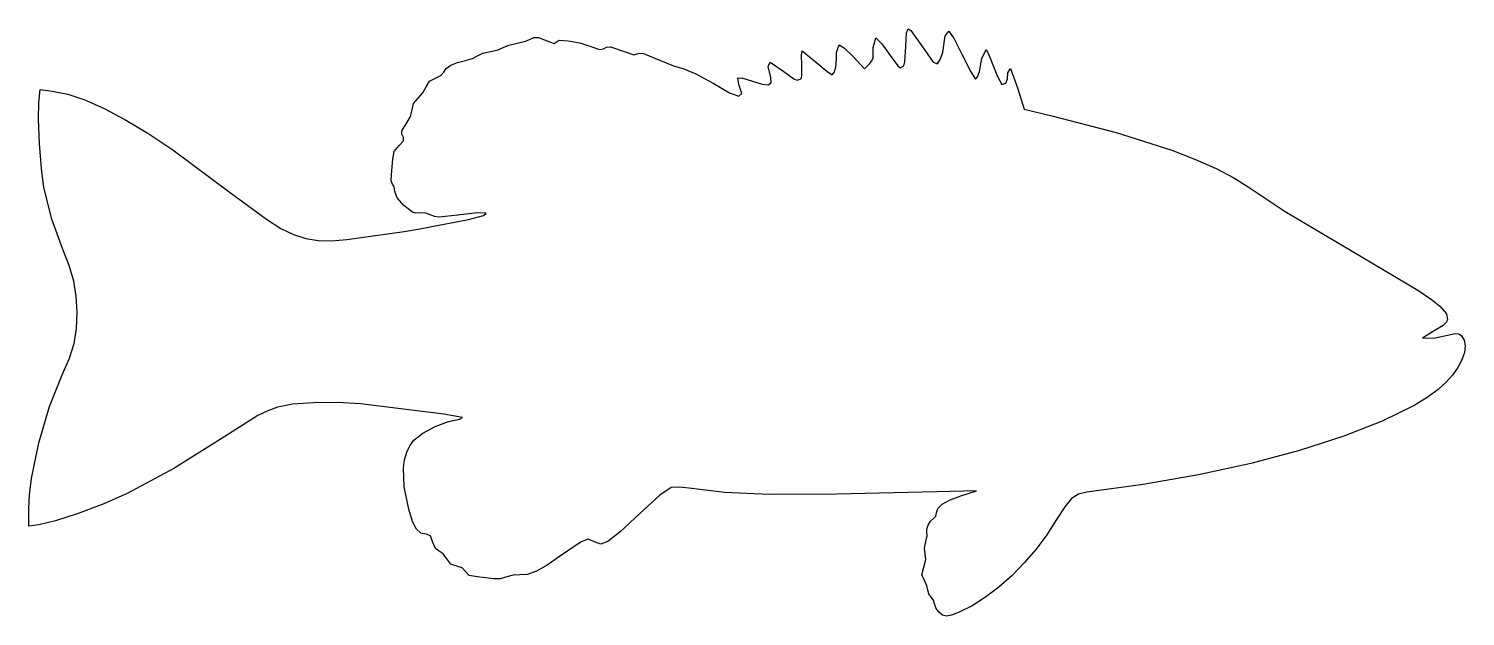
# Model space of a CAD drawing. Header units: metres. Extents: x 0 to 12.6, y -0.1 to 5.
import ezdxf

# ---------------------------------------------------------------- set-up
doc = ezdxf.new("R2010")
doc.units = ezdxf.units.M

msp = doc.modelspace()

# ---------------------------------------------------------------- linework, layer by layer
at = {"layer": 'Layer0'}
msp.add_polyline3d([(3.515, 3.266, 0), (3.849, 3.328, 0), (3.982, 3.363, 0), (4.005, 3.384, 0), (3.927, 3.387, 0), (3.757, 3.368, 0), (3.59, 3.35, 0), (3.551, 3.355, 0), (3.522, 3.368, 0), (3.475, 3.386, 0), (3.421, 3.387, 0), (3.388, 3.386, 0), (3.358, 3.394, 0), (3.284, 3.451, 0), (3.224, 3.518, 0), (3.205, 3.575, 0), (3.199, 3.615, 0), (3.184, 3.639, 0), (3.173, 3.667, 0), (3.176, 3.721, 0), (3.188, 3.86, 0), (3.199, 3.925, 0), (3.242, 3.976, 0), (3.279, 4.017, 0), (3.279, 4.048, 0), (3.265, 4.077, 0), (3.265, 4.105, 0), (3.309, 4.175, 0), (3.343, 4.232, 0), (3.356, 4.289, 0), (3.369, 4.343, 0), (3.409, 4.39, 0), (3.451, 4.438, 0), (3.48, 4.491, 0), (3.509, 4.539, 0), (3.561, 4.566, 0), (3.608, 4.589, 0), (3.633, 4.619, 0), (3.654, 4.65, 0), (3.696, 4.679, 0), (3.753, 4.702, 0), (3.822, 4.72, 0), (3.885, 4.737, 0), (3.929, 4.761, 0), (3.976, 4.784, 0), (4.043, 4.799, 0), (4.109, 4.814, 0), (4.153, 4.834, 0), (4.201, 4.855, 0), (4.276, 4.872, 0), (4.35, 4.889, 0), (4.395, 4.91, 0), (4.421, 4.923, 0), (4.461, 4.922, 0), (4.568, 4.882, 0), (4.6, 4.87, 0), (4.642, 4.898, 0), (4.723, 4.894, 0), (4.825, 4.875, 0), (4.92, 4.844, 0), (4.995, 4.818, 0), (5.032, 4.823, 0), (5.057, 4.838, 0), (5.092, 4.839, 0), (5.22, 4.796, 0), (5.297, 4.77, 0), (5.342, 4.784, 0), (5.38, 4.781, 0), (5.529, 4.722, 0), (5.643, 4.674, 0), (5.733, 4.647, 0), (5.839, 4.605, 0), (5.991, 4.521, 0), (6.135, 4.438, 0), (6.216, 4.409, 0), (6.241, 4.433, 0), (6.217, 4.51, 0), (6.207, 4.57, 0), (6.25, 4.566, 0), (6.335, 4.54, 0), (6.421, 4.513, 0), (6.474, 4.509, 0), (6.498, 4.529, 0), (6.496, 4.572, 0), (6.473, 4.667, 0), (6.491, 4.705, 0), (6.61, 4.623, 0), (6.696, 4.561, 0), (6.725, 4.548, 0), (6.76, 4.561, 0), (6.767, 4.587, 0), (6.766, 4.681, 0), (6.763, 4.768, 0), (6.77, 4.805, 0), (6.898, 4.7, 0), (6.985, 4.626, 0), (7.033, 4.596, 0), (7.051, 4.615, 0), (7.065, 4.663, 0), (7.072, 4.728, 0), (7.07, 4.795, 0), (7.094, 4.858, 0), (7.141, 4.828, 0), (7.216, 4.755, 0), (7.317, 4.649, 0), (7.359, 4.691, 0), (7.381, 4.717, 0), (7.392, 4.744, 0), (7.391, 4.835, 0), (7.415, 4.918, 0), (7.466, 4.866, 0), (7.539, 4.765, 0), (7.606, 4.675, 0), (7.629, 4.656, 0), (7.659, 4.673, 0), (7.668, 4.71, 0), (7.678, 4.844, 0), (7.684, 4.964, 0), (7.697, 4.999, 0), (7.722, 4.982, 0), (7.845, 4.81, 0), (7.918, 4.705, 0), (7.956, 4.691, 0), (7.978, 4.728, 0), (8, 4.792, 0), (8.022, 4.936, 0), (8.055, 4.978, 0), (8.1, 4.909, 0), (8.167, 4.776, 0), (8.245, 4.622, 0), (8.287, 4.558, 0), (8.304, 4.577, 0), (8.323, 4.625, 0), (8.344, 4.738, 0), (8.38, 4.817, 0), (8.398, 4.785, 0), (8.48, 4.582, 0), (8.517, 4.51, 0), (8.554, 4.523, 0), (8.567, 4.561, 0), (8.571, 4.614, 0), (8.593, 4.652, 0), (8.658, 4.472, 0), (8.714, 4.296, 0), (8.954, 4.236, 0), (9.52, 4.09, 0), (10.005, 3.935, 0), (10.213, 3.855, 0), (10.394, 3.775, 0), (10.549, 3.694, 0), (10.674, 3.614, 0), (10.999, 3.399, 0), (11.569, 3.06, 0), (12.16, 2.71, 0), (12.28, 2.63, 0), (12.351, 2.57, 0), (12.409, 2.504, 0), (12.42, 2.451, 0), (12.407, 2.427, 0), (12.381, 2.402, 0), (12.288, 2.345, 0), (12.2, 2.292, 0), (12.312, 2.293, 0), (12.486, 2.333, 0), (12.519, 2.329, 0), (12.542, 2.311, 0), (12.566, 2.272, 0), (12.574, 2.223, 0), (12.567, 2.165, 0), (12.545, 2.102, 0), (12.51, 2.035, 0), (12.463, 1.968, 0), (12.405, 1.902, 0), (12.336, 1.841, 0), (12.24, 1.771, 0), (12.126, 1.702, 0), (11.848, 1.565, 0), (11.511, 1.433, 0), (11.124, 1.309, 0), (10.697, 1.195, 0), (10.238, 1.095, 0), (9.756, 1.009, 0), (9.261, 0.943, 0), (9.189, 0.926, 0), (9.128, 0.887, 0), (9.068, 0.816, 0), (8.997, 0.704, 0), (8.912, 0.571, 0), (8.817, 0.444, 0), (8.714, 0.324, 0), (8.605, 0.212, 0), (8.491, 0.111, 0), (8.375, 0.023, 0), (8.259, -0.05, 0), (8.144, -0.108, 0), (8.077, -0.134, 0), (8.032, -0.143, 0), (7.998, -0.134, 0), (7.965, -0.107, 0), (7.939, -0.07, 0), (7.927, -0.034, 0), (7.919, -0.002, 0), (7.899, 0.025, 0), (7.879, 0.053, 0), (7.87, 0.085, 0), (7.861, 0.125, 0), (7.84, 0.169, 0), (7.818, 0.22, 0), (7.836, 0.288, 0), (7.853, 0.353, 0), (7.848, 0.404, 0), (7.842, 0.454, 0), (7.852, 0.512, 0), (7.864, 0.562, 0), (7.861, 0.594, 0), (7.86, 0.619, 0), (7.872, 0.654, 0), (7.894, 0.689, 0), (7.92, 0.714, 0), (7.939, 0.734, 0), (7.946, 0.763, 0), (7.958, 0.801, 0), (7.996, 0.837, 0), (8.061, 0.873, 0), (8.158, 0.91, 0), (8.297, 0.956, 0), (7.946, 0.946, 0), (7.074, 0.925, 0), (6.485, 0.922, 0), (6.09, 0.939, 0), (5.803, 0.976, 0), (5.699, 0.988, 0), (5.623, 0.985, 0), (5.524, 0.917, 0), (5.349, 0.757, 0), (5.176, 0.596, 0), (5.068, 0.511, 0), (5.007, 0.489, 0), (4.953, 0.51, 0), (4.898, 0.532, 0), (4.835, 0.509, 0), (4.647, 0.38, 0), (4.538, 0.303, 0), (4.444, 0.251, 0), (4.364, 0.224, 0), (4.298, 0.22, 0), (4.24, 0.218, 0), (4.184, 0.201, 0), (4.128, 0.184, 0), (4.07, 0.185, 0), (3.926, 0.201, 0), (3.854, 0.213, 0), (3.822, 0.248, 0), (3.794, 0.28, 0), (3.746, 0.295, 0), (3.695, 0.312, 0), (3.66, 0.361, 0), (3.629, 0.405, 0), (3.594, 0.427, 0), (3.561, 0.449, 0), (3.538, 0.504, 0), (3.516, 0.56, 0), (3.48, 0.575, 0), (3.431, 0.585, 0), (3.393, 0.62, 0), (3.36, 0.687, 0), (3.326, 0.794, 0), (3.286, 0.989, 0), (3.28, 1.155, 0), (3.29, 1.227, 0), (3.309, 1.292, 0), (3.336, 1.349, 0), (3.372, 1.397, 0), (3.45, 1.461, 0), (3.558, 1.519, 0), (3.673, 1.563, 0), (3.772, 1.581, 0), (3.797, 1.596, 0), (3.633, 1.627, 0), (2.904, 1.715, 0), (2.702, 1.728, 0), (2.494, 1.726, 0), (2.309, 1.712, 0), (2.178, 1.687, 0), (2.092, 1.656, 0), (2.004, 1.613, 0), (1.716, 1.429, 0), (1.271, 1.149, 0), (0.863, 0.933, 0), (0.656, 0.842, 0), (0.434, 0.758, 0), (0.233, 0.693, 0), (0.088, 0.658, 0), (0, 0.646, 0), (0, 0.799, 0), (0.006, 0.921, 0), (0.024, 1.062, 0), (0.089, 1.375, 0), (0.182, 1.693, 0), (0.293, 1.969, 0), (0.357, 2.115, 0), (0.398, 2.244, 0), (0.418, 2.373, 0), (0.423, 2.519, 0), (0.416, 2.658, 0), (0.394, 2.791, 0), (0.354, 2.926, 0), (0.295, 3.075, 0), (0.201, 3.331, 0), (0.132, 3.61, 0), (0.111, 3.775, 0), (0.094, 3.994, 0), (0.086, 4.207, 0), (0.089, 4.354, 0), (0.101, 4.467, 0), (0.206, 4.453, 0), (0.341, 4.426, 0), (0.492, 4.376, 0), (0.659, 4.302, 0), (0.842, 4.205, 0), (1.042, 4.084, 0), (1.261, 3.938, 0), (1.755, 3.572, 0), (2.08, 3.331, 0), (2.206, 3.252, 0), (2.319, 3.197, 0), (2.426, 3.163, 0), (2.533, 3.146, 0), (2.65, 3.144, 0), (2.784, 3.153, 0), (3.286, 3.224, 0), (3.424, 3.249, 0), (3.515, 3.266, 0)], dxfattribs=at)

doc.saveas('drawing.dxf')
